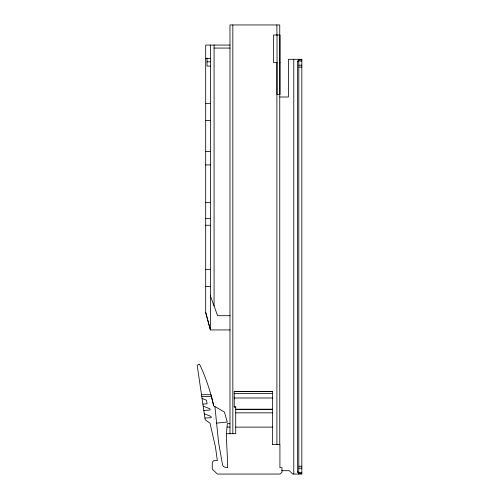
<?xml version="1.0" encoding="UTF-8"?>
<svg xmlns="http://www.w3.org/2000/svg" width="499" height="499" viewBox="0 0 499 499"><rect width="100%" height="100%" fill="white"/><g stroke="black" fill="none" stroke-linecap="round" stroke-linejoin="round"><path stroke-width="0.75" d="M216.603 423.121L227.319 422.048L224.388 412.018L213.666 405.824A194.385 194.385 0 0 0 199.519 364.12L197.167 365.224L205.183 419.759L209.985 423.14L215.456 446.911L217.333 460.646L213.697 460.646L212.287 462.317L212.287 469.023L217.314 474.05L279.976 474.05L281.985 472.291L281.985 467.682L279.92 467.682L279.92 444.559L272.267 444.559M202.881 404.084L207.073 403.834L206.549 400.242L202.051 398.458M203.81 410.409L210.098 410.041L209.917 408.787L203.174 406.117M204.933 418.062L211.227 417.694L211.04 416.447L204.303 413.771M229.983 45.06L205.688 45.06L205.688 312.424L209.568 326.92M214.065 48.072L229.983 48.072M205.688 58.502L210.378 58.502M298.814 59.855L301.833 59.855M301.833 60.978L297.641 60.978L297.641 472.372L301.833 472.372M207.029 61.814L210.378 61.814M277.026 62.656L273.595 62.656L273.595 35.005L280.045 35.005L280.045 94.492L277.032 94.492L277.032 35.005M279.727 62.656L280.045 62.656M298.814 65.169L301.833 65.169M210.378 66.093L207.029 66.093L207.029 58.009M298.814 67.109L301.833 67.109M279.87 97.006L288.428 97.006L288.428 59.3L301.833 59.3L301.833 474.05L292.757 474.05L289.283 470.7L281.573 470.7M205.688 103.642L210.378 103.642M205.688 120.533L210.378 120.533M205.688 151.422L210.378 151.422M205.688 164.913L210.378 164.913M205.688 202.513L210.378 202.513M205.688 218.431L210.378 218.431M205.688 225.267L210.378 225.267M205.688 269.579L210.378 269.579M205.688 286.42L210.378 286.42M229.983 315.705L217.601 315.705L210.378 295.863M229.983 329.939L210.378 329.939L210.378 45.06M234.218 391.49L272.51 391.49M234.218 393.611L272.51 393.611M201.502 394.715L210.915 394.715L211.37 396.393L201.746 396.374M234.218 397.99L272.51 397.99M234.218 406.928L235.721 406.928L235.721 433.706L226.633 433.706M235.721 407.022L234.218 407.022L234.218 391.434L272.51 391.434L272.51 444.559M235.721 409.199L272.51 409.199M235.721 409.498L272.51 409.498M235.721 412.841L272.51 412.841M227.107 427.063L229.983 427.063M235.721 427.132L272.51 427.132M298.814 466.241L301.833 466.241M227.619 467.345L225.798 467.345A3.35 3.35 0 0 1 222.492 464.575L218.556 442.245L214.913 406.548M298.814 468.187L301.833 468.187M298.814 473.495L301.833 473.495M229.983 423.863L227.425 423.476C225.292 438.078 227.831 452.712 227.469 467.345M205.688 312.424L210.378 329.889L209.786 327.718M298.814 59.3L298.814 60.978M298.814 472.372L298.814 474.05M293.786 59.3L293.786 474.05M279.752 444.559L279.752 24.95L229.983 24.95L229.983 433.706M276.908 24.95L276.908 35.073M276.908 62.319L276.908 444.559M232.833 24.95L232.833 433.656M214.065 45.06L214.065 305.993M211.514 396.93A233.582 212.861 -8.4 0 1 213.666 405.824M297.641 472.091A10.373 5.04 90 0 0 298.814 471.206L298.814 62.15A10.373 5.04 -90 0 0 297.641 61.265"/></g></svg>
